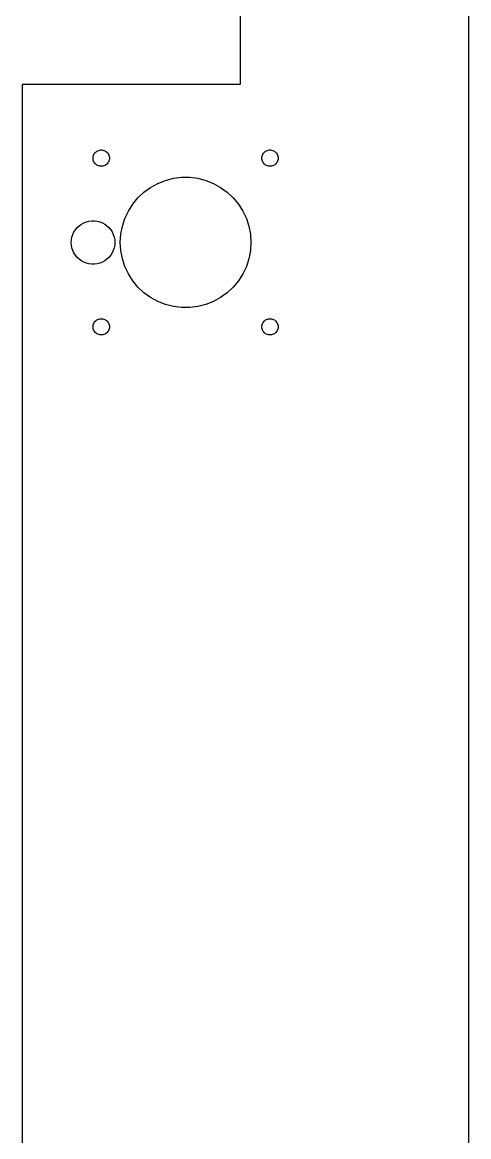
# Model space of a CAD drawing. Header units: millimetres. Extents: x -400 to 400, y 10 to 536.
# Drawn here: x 10 to 92, y 188.7 to 393.5 of the extents above; entities that cross this region are included whole.
import ezdxf

# ---------------------------------------------------------------- set-up
doc = ezdxf.new("R2010")
doc.units = ezdxf.units.MM
doc.layers.add('iTopie_plates-LaserCut_2x0.25in_thickness_2x400mm_2x380mm_2x330mm_rods_wide-triangle-holes.dxf_layer_1', color=1, linetype='Continuous')
doc.layers.add('iTopie_plates-LaserCut_2x0.25in_thickness_2x400mm_2x380mm_2x330mm_rods_wide-triangle-holes.dxf_layer_2', color=2, linetype='Continuous')

msp = doc.modelspace()

# ---------------------------------------------------------------- linework, layer by layer
at = {"layer": 'iTopie_plates-LaserCut_2x0.25in_thickness_2x400mm_2x380mm_2x330mm_rods_wide-triangle-holes.dxf_layer_1'}
for points in [[(92, 166), (92, 427.6)], [(50, 398), (50, 382), (50, 382), (10, 382), (10, 382), (10, 106)], [(24.4058, 367.003), (24.2189, 367.027), (24.2189, 367.027), (24.0365, 367.073), (24.0365, 367.073), (23.8613, 367.143), (23.8613, 367.143), (23.6963, 367.234), (23.6963, 367.234), (23.5439, 367.344), (23.5439, 367.344), (23.4066, 367.473), (23.4066, 367.473), (23.2865, 367.618), (23.2865, 367.618), (23.1855, 367.777), (23.1855, 367.777), (23.1053, 367.948), (23.1053, 367.948), (23.0471, 368.127), (23.0471, 368.127), (23.0118, 368.312), (23.0118, 368.312), (23, 368.5), (23, 368.5), (23.0118, 368.688), (23.0118, 368.688), (23.0471, 368.873), (23.0471, 368.873), (23.1053, 369.052), (23.1053, 369.052), (23.1855, 369.223), (23.1855, 369.223), (23.2865, 369.382), (23.2865, 369.382), (23.4066, 369.527), (23.4066, 369.527), (23.5439, 369.656), (23.5439, 369.656), (23.6963, 369.766), (23.6963, 369.766), (23.8613, 369.857), (23.8613, 369.857), (24.0365, 369.927), (24.0365, 369.927), (24.2189, 369.973), (24.2189, 369.973), (24.4058, 369.997), (24.4058, 369.997), (24.5942, 369.997), (24.5942, 369.997), (24.7811, 369.973), (24.7811, 369.973), (24.9635, 369.927), (24.9635, 369.927), (25.1387, 369.857), (25.1387, 369.857), (25.3037, 369.766), (25.3037, 369.766), (25.4561, 369.656), (25.4561, 369.656), (25.5934, 369.527), (25.5934, 369.527), (25.7135, 369.382), (25.7135, 369.382), (25.8145, 369.223), (25.8145, 369.223), (25.8947, 369.052), (25.8947, 369.052), (25.9529, 368.873), (25.9529, 368.873), (25.9882, 368.688), (25.9882, 368.688), (26, 368.5), (26, 368.5), (25.9882, 368.312), (25.9882, 368.312), (25.9529, 368.127), (25.9529, 368.127), (25.8947, 367.948), (25.8947, 367.948), (25.8145, 367.777), (25.8145, 367.777), (25.7135, 367.618), (25.7135, 367.618), (25.5934, 367.473), (25.5934, 367.473), (25.4561, 367.344), (25.4561, 367.344), (25.3037, 367.234), (25.3037, 367.234), (25.1387, 367.143), (25.1387, 367.143), (24.9635, 367.073), (24.9635, 367.073), (24.7811, 367.027), (24.7811, 367.027), (24.5942, 367.003), (24.5942, 367.003), (24.4058, 367.003)], [(55.4058, 367.003), (55.2189, 367.027), (55.2189, 367.027), (55.0365, 367.073), (55.0365, 367.073), (54.8613, 367.143), (54.8613, 367.143), (54.6963, 367.234), (54.6963, 367.234), (54.5439, 367.344), (54.5439, 367.344), (54.4065, 367.473), (54.4065, 367.473), (54.2865, 367.618), (54.2865, 367.618), (54.1855, 367.777), (54.1855, 367.777), (54.1053, 367.948), (54.1053, 367.948), (54.0471, 368.127), (54.0471, 368.127), (54.0118, 368.312), (54.0118, 368.312), (54, 368.5), (54, 368.5), (54.0118, 368.688), (54.0118, 368.688), (54.0471, 368.873), (54.0471, 368.873), (54.1053, 369.052), (54.1053, 369.052), (54.1855, 369.223), (54.1855, 369.223), (54.2865, 369.382), (54.2865, 369.382), (54.4065, 369.527), (54.4065, 369.527), (54.5439, 369.656), (54.5439, 369.656), (54.6963, 369.766), (54.6963, 369.766), (54.8613, 369.857), (54.8613, 369.857), (55.0365, 369.927), (55.0365, 369.927), (55.2189, 369.973), (55.2189, 369.973), (55.4058, 369.997), (55.4058, 369.997), (55.5942, 369.997), (55.5942, 369.997), (55.7811, 369.973), (55.7811, 369.973), (55.9635, 369.927), (55.9635, 369.927), (56.1387, 369.857), (56.1387, 369.857), (56.3037, 369.766), (56.3037, 369.766), (56.4561, 369.656), (56.4561, 369.656), (56.5934, 369.527), (56.5934, 369.527), (56.7135, 369.382), (56.7135, 369.382), (56.8145, 369.223), (56.8145, 369.223), (56.8947, 369.052), (56.8947, 369.052), (56.9529, 368.873), (56.9529, 368.873), (56.9882, 368.688), (56.9882, 368.688), (57, 368.5), (57, 368.5), (56.9882, 368.312), (56.9882, 368.312), (56.9529, 368.127), (56.9529, 368.127), (56.8947, 367.948), (56.8947, 367.948), (56.8145, 367.777), (56.8145, 367.777), (56.7135, 367.618), (56.7135, 367.618), (56.5934, 367.473), (56.5934, 367.473), (56.4561, 367.344), (56.4561, 367.344), (56.3037, 367.234), (56.3037, 367.234), (56.1387, 367.143), (56.1387, 367.143), (55.9635, 367.073), (55.9635, 367.073), (55.7811, 367.027), (55.7811, 367.027), (55.5942, 367.003), (55.5942, 367.003), (55.4058, 367.003)], [(39.2465, 341.024), (37.7514, 341.213), (37.7514, 341.213), (36.2918, 341.587), (36.2918, 341.587), (34.8907, 342.142), (34.8907, 342.142), (33.5701, 342.868), (33.5701, 342.868), (32.3509, 343.754), (32.3509, 343.754), (31.2524, 344.785), (31.2524, 344.785), (30.2918, 345.947), (30.2918, 345.947), (29.4843, 347.219), (29.4843, 347.219), (28.8427, 348.583), (28.8427, 348.583), (28.377, 350.016), (28.377, 350.016), (28.0946, 351.496), (28.0946, 351.496), (28, 353), (28, 353), (28.0946, 354.504), (28.0946, 354.504), (28.377, 355.984), (28.377, 355.984), (28.8427, 357.417), (28.8427, 357.417), (29.4843, 358.781), (29.4843, 358.781), (30.2918, 360.053), (30.2918, 360.053), (31.2524, 361.215), (31.2524, 361.215), (32.3509, 362.246), (32.3509, 362.246), (33.5701, 363.132), (33.5701, 363.132), (34.8907, 363.858), (34.8907, 363.858), (36.2918, 364.413), (36.2918, 364.413), (37.7514, 364.787), (37.7514, 364.787), (39.2465, 364.976), (39.2465, 364.976), (40.7535, 364.976), (40.7535, 364.976), (42.2486, 364.787), (42.2486, 364.787), (43.7082, 364.413), (43.7082, 364.413), (45.1093, 363.858), (45.1093, 363.858), (46.4299, 363.132), (46.4299, 363.132), (47.6491, 362.246), (47.6491, 362.246), (48.7476, 361.215), (48.7476, 361.215), (49.7082, 360.053), (49.7082, 360.053), (50.5157, 358.781), (50.5157, 358.781), (51.1573, 357.417), (51.1573, 357.417), (51.623, 355.984), (51.623, 355.984), (51.9054, 354.504), (51.9054, 354.504), (52, 353), (52, 353), (51.9054, 351.496), (51.9054, 351.496), (51.623, 350.016), (51.623, 350.016), (51.1573, 348.583), (51.1573, 348.583), (50.5157, 347.219), (50.5157, 347.219), (49.7082, 345.947), (49.7082, 345.947), (48.7476, 344.785), (48.7476, 344.785), (47.6491, 343.754), (47.6491, 343.754), (46.4299, 342.868), (46.4299, 342.868), (45.1093, 342.142), (45.1093, 342.142), (43.7082, 341.587), (43.7082, 341.587), (42.2486, 341.213), (42.2486, 341.213), (40.7535, 341.024), (40.7535, 341.024), (39.2465, 341.024)], [(22.7488, 349.008), (22.2505, 349.071), (22.2505, 349.071), (21.7639, 349.196), (21.7639, 349.196), (21.2969, 349.381), (21.2969, 349.381), (20.8567, 349.623), (20.8567, 349.623), (20.4503, 349.918), (20.4503, 349.918), (20.0841, 350.262), (20.0841, 350.262), (19.7639, 350.649), (19.7639, 350.649), (19.4948, 351.073), (19.4948, 351.073), (19.2809, 351.528), (19.2809, 351.528), (19.1257, 352.005), (19.1257, 352.005), (19.0316, 352.499), (19.0316, 352.499), (19, 353), (19, 353), (19.0316, 353.501), (19.0316, 353.501), (19.1257, 353.995), (19.1257, 353.995), (19.2809, 354.472), (19.2809, 354.472), (19.4948, 354.927), (19.4948, 354.927), (19.7639, 355.351), (19.7639, 355.351), (20.0841, 355.738), (20.0841, 355.738), (20.4503, 356.082), (20.4503, 356.082), (20.8567, 356.377), (20.8567, 356.377), (21.2969, 356.619), (21.2969, 356.619), (21.7639, 356.804), (21.7639, 356.804), (22.2505, 356.929), (22.2505, 356.929), (22.7488, 356.992), (22.7488, 356.992), (23.2512, 356.992), (23.2512, 356.992), (23.7495, 356.929), (23.7495, 356.929), (24.2361, 356.804), (24.2361, 356.804), (24.7031, 356.619), (24.7031, 356.619), (25.1433, 356.377), (25.1433, 356.377), (25.5497, 356.082), (25.5497, 356.082), (25.9159, 355.738), (25.9159, 355.738), (26.2361, 355.351), (26.2361, 355.351), (26.5052, 354.927), (26.5052, 354.927), (26.7191, 354.472), (26.7191, 354.472), (26.8743, 353.995), (26.8743, 353.995), (26.9685, 353.501), (26.9685, 353.501), (27, 353), (27, 353), (26.9685, 352.499), (26.9685, 352.499), (26.8743, 352.005), (26.8743, 352.005), (26.7191, 351.528), (26.7191, 351.528), (26.5052, 351.073), (26.5052, 351.073), (26.2361, 350.649), (26.2361, 350.649), (25.9159, 350.262), (25.9159, 350.262), (25.5497, 349.918), (25.5497, 349.918), (25.1433, 349.623), (25.1433, 349.623), (24.7031, 349.381), (24.7031, 349.381), (24.2361, 349.196), (24.2361, 349.196), (23.7495, 349.071), (23.7495, 349.071), (23.2512, 349.008), (23.2512, 349.008), (22.7488, 349.008)], [(24.4058, 336.003), (24.2189, 336.027), (24.2189, 336.027), (24.0365, 336.073), (24.0365, 336.073), (23.8613, 336.143), (23.8613, 336.143), (23.6963, 336.234), (23.6963, 336.234), (23.5439, 336.344), (23.5439, 336.344), (23.4066, 336.473), (23.4066, 336.473), (23.2865, 336.618), (23.2865, 336.618), (23.1855, 336.777), (23.1855, 336.777), (23.1053, 336.948), (23.1053, 336.948), (23.0471, 337.127), (23.0471, 337.127), (23.0118, 337.312), (23.0118, 337.312), (23, 337.5), (23, 337.5), (23.0118, 337.688), (23.0118, 337.688), (23.0471, 337.873), (23.0471, 337.873), (23.1053, 338.052), (23.1053, 338.052), (23.1855, 338.223), (23.1855, 338.223), (23.2865, 338.382), (23.2865, 338.382), (23.4066, 338.527), (23.4066, 338.527), (23.5439, 338.656), (23.5439, 338.656), (23.6963, 338.766), (23.6963, 338.766), (23.8613, 338.857), (23.8613, 338.857), (24.0365, 338.927), (24.0365, 338.927), (24.2189, 338.973), (24.2189, 338.973), (24.4058, 338.997), (24.4058, 338.997), (24.5942, 338.997), (24.5942, 338.997), (24.7811, 338.973), (24.7811, 338.973), (24.9635, 338.927), (24.9635, 338.927), (25.1387, 338.857), (25.1387, 338.857), (25.3037, 338.766), (25.3037, 338.766), (25.4561, 338.656), (25.4561, 338.656), (25.5934, 338.527), (25.5934, 338.527), (25.7135, 338.382), (25.7135, 338.382), (25.8145, 338.223), (25.8145, 338.223), (25.8947, 338.052), (25.8947, 338.052), (25.9529, 337.873), (25.9529, 337.873), (25.9882, 337.688), (25.9882, 337.688), (26, 337.5), (26, 337.5), (25.9882, 337.312), (25.9882, 337.312), (25.9529, 337.127), (25.9529, 337.127), (25.8947, 336.948), (25.8947, 336.948), (25.8145, 336.777), (25.8145, 336.777), (25.7135, 336.618), (25.7135, 336.618), (25.5934, 336.473), (25.5934, 336.473), (25.4561, 336.344), (25.4561, 336.344), (25.3037, 336.234), (25.3037, 336.234), (25.1387, 336.143), (25.1387, 336.143), (24.9635, 336.073), (24.9635, 336.073), (24.7811, 336.027), (24.7811, 336.027), (24.5942, 336.003), (24.5942, 336.003), (24.4058, 336.003)], [(55.4058, 336.003), (55.2189, 336.027), (55.2189, 336.027), (55.0365, 336.073), (55.0365, 336.073), (54.8613, 336.143), (54.8613, 336.143), (54.6963, 336.234), (54.6963, 336.234), (54.5439, 336.344), (54.5439, 336.344), (54.4065, 336.473), (54.4065, 336.473), (54.2865, 336.618), (54.2865, 336.618), (54.1855, 336.777), (54.1855, 336.777), (54.1053, 336.948), (54.1053, 336.948), (54.0471, 337.127), (54.0471, 337.127), (54.0118, 337.312), (54.0118, 337.312), (54, 337.5), (54, 337.5), (54.0118, 337.688), (54.0118, 337.688), (54.0471, 337.873), (54.0471, 337.873), (54.1053, 338.052), (54.1053, 338.052), (54.1855, 338.223), (54.1855, 338.223), (54.2865, 338.382), (54.2865, 338.382), (54.4065, 338.527), (54.4065, 338.527), (54.5439, 338.656), (54.5439, 338.656), (54.6963, 338.766), (54.6963, 338.766), (54.8613, 338.857), (54.8613, 338.857), (55.0365, 338.927), (55.0365, 338.927), (55.2189, 338.973), (55.2189, 338.973), (55.4058, 338.997), (55.4058, 338.997), (55.5942, 338.997), (55.5942, 338.997), (55.7811, 338.973), (55.7811, 338.973), (55.9635, 338.927), (55.9635, 338.927), (56.1387, 338.857), (56.1387, 338.857), (56.3037, 338.766), (56.3037, 338.766), (56.4561, 338.656), (56.4561, 338.656), (56.5934, 338.527), (56.5934, 338.527), (56.7135, 338.382), (56.7135, 338.382), (56.8145, 338.223), (56.8145, 338.223), (56.8947, 338.052), (56.8947, 338.052), (56.9529, 337.873), (56.9529, 337.873), (56.9882, 337.688), (56.9882, 337.688), (57, 337.5), (57, 337.5), (56.9882, 337.312), (56.9882, 337.312), (56.9529, 337.127), (56.9529, 337.127), (56.8947, 336.948), (56.8947, 336.948), (56.8145, 336.777), (56.8145, 336.777), (56.7135, 336.618), (56.7135, 336.618), (56.5934, 336.473), (56.5934, 336.473), (56.4561, 336.344), (56.4561, 336.344), (56.3037, 336.234), (56.3037, 336.234), (56.1387, 336.143), (56.1387, 336.143), (55.9635, 336.073), (55.9635, 336.073), (55.7811, 336.027), (55.7811, 336.027), (55.5942, 336.003), (55.5942, 336.003), (55.4058, 336.003)]]:
    msp.add_lwpolyline(points, dxfattribs=at)
at = {"layer": 'iTopie_plates-LaserCut_2x0.25in_thickness_2x400mm_2x380mm_2x330mm_rods_wide-triangle-holes.dxf_layer_2'}
for points in [[(92, 166), (92, 466)], [(50, 398), (50, 382), (50, 382), (10, 382), (10, 382), (10, 106)], [(24.4058, 367.003), (24.2189, 367.027), (24.2189, 367.027), (24.0365, 367.073), (24.0365, 367.073), (23.8613, 367.143), (23.8613, 367.143), (23.6963, 367.234), (23.6963, 367.234), (23.5439, 367.344), (23.5439, 367.344), (23.4066, 367.473), (23.4066, 367.473), (23.2865, 367.618), (23.2865, 367.618), (23.1855, 367.777), (23.1855, 367.777), (23.1053, 367.948), (23.1053, 367.948), (23.0471, 368.127), (23.0471, 368.127), (23.0118, 368.312), (23.0118, 368.312), (23, 368.5), (23, 368.5), (23.0118, 368.688), (23.0118, 368.688), (23.0471, 368.873), (23.0471, 368.873), (23.1053, 369.052), (23.1053, 369.052), (23.1855, 369.223), (23.1855, 369.223), (23.2865, 369.382), (23.2865, 369.382), (23.4066, 369.527), (23.4066, 369.527), (23.5439, 369.656), (23.5439, 369.656), (23.6963, 369.766), (23.6963, 369.766), (23.8613, 369.857), (23.8613, 369.857), (24.0365, 369.927), (24.0365, 369.927), (24.2189, 369.973), (24.2189, 369.973), (24.4058, 369.997), (24.4058, 369.997), (24.5942, 369.997), (24.5942, 369.997), (24.7811, 369.973), (24.7811, 369.973), (24.9635, 369.927), (24.9635, 369.927), (25.1387, 369.857), (25.1387, 369.857), (25.3037, 369.766), (25.3037, 369.766), (25.4561, 369.656), (25.4561, 369.656), (25.5934, 369.527), (25.5934, 369.527), (25.7135, 369.382), (25.7135, 369.382), (25.8145, 369.223), (25.8145, 369.223), (25.8947, 369.052), (25.8947, 369.052), (25.9529, 368.873), (25.9529, 368.873), (25.9882, 368.688), (25.9882, 368.688), (26, 368.5), (26, 368.5), (25.9882, 368.312), (25.9882, 368.312), (25.9529, 368.127), (25.9529, 368.127), (25.8947, 367.948), (25.8947, 367.948), (25.8145, 367.777), (25.8145, 367.777), (25.7135, 367.618), (25.7135, 367.618), (25.5934, 367.473), (25.5934, 367.473), (25.4561, 367.344), (25.4561, 367.344), (25.3037, 367.234), (25.3037, 367.234), (25.1387, 367.143), (25.1387, 367.143), (24.9635, 367.073), (24.9635, 367.073), (24.7811, 367.027), (24.7811, 367.027), (24.5942, 367.003), (24.5942, 367.003), (24.4058, 367.003)], [(55.4058, 367.003), (55.2189, 367.027), (55.2189, 367.027), (55.0365, 367.073), (55.0365, 367.073), (54.8613, 367.143), (54.8613, 367.143), (54.6963, 367.234), (54.6963, 367.234), (54.5439, 367.344), (54.5439, 367.344), (54.4065, 367.473), (54.4065, 367.473), (54.2865, 367.618), (54.2865, 367.618), (54.1855, 367.777), (54.1855, 367.777), (54.1053, 367.948), (54.1053, 367.948), (54.0471, 368.127), (54.0471, 368.127), (54.0118, 368.312), (54.0118, 368.312), (54, 368.5), (54, 368.5), (54.0118, 368.688), (54.0118, 368.688), (54.0471, 368.873), (54.0471, 368.873), (54.1053, 369.052), (54.1053, 369.052), (54.1855, 369.223), (54.1855, 369.223), (54.2865, 369.382), (54.2865, 369.382), (54.4065, 369.527), (54.4065, 369.527), (54.5439, 369.656), (54.5439, 369.656), (54.6963, 369.766), (54.6963, 369.766), (54.8613, 369.857), (54.8613, 369.857), (55.0365, 369.927), (55.0365, 369.927), (55.2189, 369.973), (55.2189, 369.973), (55.4058, 369.997), (55.4058, 369.997), (55.5942, 369.997), (55.5942, 369.997), (55.7811, 369.973), (55.7811, 369.973), (55.9635, 369.927), (55.9635, 369.927), (56.1387, 369.857), (56.1387, 369.857), (56.3037, 369.766), (56.3037, 369.766), (56.4561, 369.656), (56.4561, 369.656), (56.5934, 369.527), (56.5934, 369.527), (56.7135, 369.382), (56.7135, 369.382), (56.8145, 369.223), (56.8145, 369.223), (56.8947, 369.052), (56.8947, 369.052), (56.9529, 368.873), (56.9529, 368.873), (56.9882, 368.688), (56.9882, 368.688), (57, 368.5), (57, 368.5), (56.9882, 368.312), (56.9882, 368.312), (56.9529, 368.127), (56.9529, 368.127), (56.8947, 367.948), (56.8947, 367.948), (56.8145, 367.777), (56.8145, 367.777), (56.7135, 367.618), (56.7135, 367.618), (56.5934, 367.473), (56.5934, 367.473), (56.4561, 367.344), (56.4561, 367.344), (56.3037, 367.234), (56.3037, 367.234), (56.1387, 367.143), (56.1387, 367.143), (55.9635, 367.073), (55.9635, 367.073), (55.7811, 367.027), (55.7811, 367.027), (55.5942, 367.003), (55.5942, 367.003), (55.4058, 367.003)], [(39.2465, 341.024), (37.7514, 341.213), (37.7514, 341.213), (36.2918, 341.587), (36.2918, 341.587), (34.8907, 342.142), (34.8907, 342.142), (33.5701, 342.868), (33.5701, 342.868), (32.3509, 343.754), (32.3509, 343.754), (31.2524, 344.785), (31.2524, 344.785), (30.2918, 345.947), (30.2918, 345.947), (29.4843, 347.219), (29.4843, 347.219), (28.8427, 348.583), (28.8427, 348.583), (28.377, 350.016), (28.377, 350.016), (28.0946, 351.496), (28.0946, 351.496), (28, 353), (28, 353), (28.0946, 354.504), (28.0946, 354.504), (28.377, 355.984), (28.377, 355.984), (28.8427, 357.417), (28.8427, 357.417), (29.4843, 358.781), (29.4843, 358.781), (30.2918, 360.053), (30.2918, 360.053), (31.2524, 361.215), (31.2524, 361.215), (32.3509, 362.246), (32.3509, 362.246), (33.5701, 363.132), (33.5701, 363.132), (34.8907, 363.858), (34.8907, 363.858), (36.2918, 364.413), (36.2918, 364.413), (37.7514, 364.787), (37.7514, 364.787), (39.2465, 364.976), (39.2465, 364.976), (40.7535, 364.976), (40.7535, 364.976), (42.2486, 364.787), (42.2486, 364.787), (43.7082, 364.413), (43.7082, 364.413), (45.1093, 363.858), (45.1093, 363.858), (46.4299, 363.132), (46.4299, 363.132), (47.6491, 362.246), (47.6491, 362.246), (48.7476, 361.215), (48.7476, 361.215), (49.7082, 360.053), (49.7082, 360.053), (50.5157, 358.781), (50.5157, 358.781), (51.1573, 357.417), (51.1573, 357.417), (51.623, 355.984), (51.623, 355.984), (51.9054, 354.504), (51.9054, 354.504), (52, 353), (52, 353), (51.9054, 351.496), (51.9054, 351.496), (51.623, 350.016), (51.623, 350.016), (51.1573, 348.583), (51.1573, 348.583), (50.5157, 347.219), (50.5157, 347.219), (49.7082, 345.947), (49.7082, 345.947), (48.7476, 344.785), (48.7476, 344.785), (47.6491, 343.754), (47.6491, 343.754), (46.4299, 342.868), (46.4299, 342.868), (45.1093, 342.142), (45.1093, 342.142), (43.7082, 341.587), (43.7082, 341.587), (42.2486, 341.213), (42.2486, 341.213), (40.7535, 341.024), (40.7535, 341.024), (39.2465, 341.024)], [(22.7488, 349.008), (22.2505, 349.071), (22.2505, 349.071), (21.7639, 349.196), (21.7639, 349.196), (21.2969, 349.381), (21.2969, 349.381), (20.8567, 349.623), (20.8567, 349.623), (20.4503, 349.918), (20.4503, 349.918), (20.0841, 350.262), (20.0841, 350.262), (19.7639, 350.649), (19.7639, 350.649), (19.4948, 351.073), (19.4948, 351.073), (19.2809, 351.528), (19.2809, 351.528), (19.1257, 352.005), (19.1257, 352.005), (19.0316, 352.499), (19.0316, 352.499), (19, 353), (19, 353), (19.0316, 353.501), (19.0316, 353.501), (19.1257, 353.995), (19.1257, 353.995), (19.2809, 354.472), (19.2809, 354.472), (19.4948, 354.927), (19.4948, 354.927), (19.7639, 355.351), (19.7639, 355.351), (20.0841, 355.738), (20.0841, 355.738), (20.4503, 356.082), (20.4503, 356.082), (20.8567, 356.377), (20.8567, 356.377), (21.2969, 356.619), (21.2969, 356.619), (21.7639, 356.804), (21.7639, 356.804), (22.2505, 356.929), (22.2505, 356.929), (22.7488, 356.992), (22.7488, 356.992), (23.2512, 356.992), (23.2512, 356.992), (23.7495, 356.929), (23.7495, 356.929), (24.2361, 356.804), (24.2361, 356.804), (24.7031, 356.619), (24.7031, 356.619), (25.1433, 356.377), (25.1433, 356.377), (25.5497, 356.082), (25.5497, 356.082), (25.9159, 355.738), (25.9159, 355.738), (26.2361, 355.351), (26.2361, 355.351), (26.5052, 354.927), (26.5052, 354.927), (26.7191, 354.472), (26.7191, 354.472), (26.8743, 353.995), (26.8743, 353.995), (26.9685, 353.501), (26.9685, 353.501), (27, 353), (27, 353), (26.9685, 352.499), (26.9685, 352.499), (26.8743, 352.005), (26.8743, 352.005), (26.7191, 351.528), (26.7191, 351.528), (26.5052, 351.073), (26.5052, 351.073), (26.2361, 350.649), (26.2361, 350.649), (25.9159, 350.262), (25.9159, 350.262), (25.5497, 349.918), (25.5497, 349.918), (25.1433, 349.623), (25.1433, 349.623), (24.7031, 349.381), (24.7031, 349.381), (24.2361, 349.196), (24.2361, 349.196), (23.7495, 349.071), (23.7495, 349.071), (23.2512, 349.008), (23.2512, 349.008), (22.7488, 349.008)], [(24.4058, 336.003), (24.2189, 336.027), (24.2189, 336.027), (24.0365, 336.073), (24.0365, 336.073), (23.8613, 336.143), (23.8613, 336.143), (23.6963, 336.234), (23.6963, 336.234), (23.5439, 336.344), (23.5439, 336.344), (23.4066, 336.473), (23.4066, 336.473), (23.2865, 336.618), (23.2865, 336.618), (23.1855, 336.777), (23.1855, 336.777), (23.1053, 336.948), (23.1053, 336.948), (23.0471, 337.127), (23.0471, 337.127), (23.0118, 337.312), (23.0118, 337.312), (23, 337.5), (23, 337.5), (23.0118, 337.688), (23.0118, 337.688), (23.0471, 337.873), (23.0471, 337.873), (23.1053, 338.052), (23.1053, 338.052), (23.1855, 338.223), (23.1855, 338.223), (23.2865, 338.382), (23.2865, 338.382), (23.4066, 338.527), (23.4066, 338.527), (23.5439, 338.656), (23.5439, 338.656), (23.6963, 338.766), (23.6963, 338.766), (23.8613, 338.857), (23.8613, 338.857), (24.0365, 338.927), (24.0365, 338.927), (24.2189, 338.973), (24.2189, 338.973), (24.4058, 338.997), (24.4058, 338.997), (24.5942, 338.997), (24.5942, 338.997), (24.7811, 338.973), (24.7811, 338.973), (24.9635, 338.927), (24.9635, 338.927), (25.1387, 338.857), (25.1387, 338.857), (25.3037, 338.766), (25.3037, 338.766), (25.4561, 338.656), (25.4561, 338.656), (25.5934, 338.527), (25.5934, 338.527), (25.7135, 338.382), (25.7135, 338.382), (25.8145, 338.223), (25.8145, 338.223), (25.8947, 338.052), (25.8947, 338.052), (25.9529, 337.873), (25.9529, 337.873), (25.9882, 337.688), (25.9882, 337.688), (26, 337.5), (26, 337.5), (25.9882, 337.312), (25.9882, 337.312), (25.9529, 337.127), (25.9529, 337.127), (25.8947, 336.948), (25.8947, 336.948), (25.8145, 336.777), (25.8145, 336.777), (25.7135, 336.618), (25.7135, 336.618), (25.5934, 336.473), (25.5934, 336.473), (25.4561, 336.344), (25.4561, 336.344), (25.3037, 336.234), (25.3037, 336.234), (25.1387, 336.143), (25.1387, 336.143), (24.9635, 336.073), (24.9635, 336.073), (24.7811, 336.027), (24.7811, 336.027), (24.5942, 336.003), (24.5942, 336.003), (24.4058, 336.003)], [(55.4058, 336.003), (55.2189, 336.027), (55.2189, 336.027), (55.0365, 336.073), (55.0365, 336.073), (54.8613, 336.143), (54.8613, 336.143), (54.6963, 336.234), (54.6963, 336.234), (54.5439, 336.344), (54.5439, 336.344), (54.4065, 336.473), (54.4065, 336.473), (54.2865, 336.618), (54.2865, 336.618), (54.1855, 336.777), (54.1855, 336.777), (54.1053, 336.948), (54.1053, 336.948), (54.0471, 337.127), (54.0471, 337.127), (54.0118, 337.312), (54.0118, 337.312), (54, 337.5), (54, 337.5), (54.0118, 337.688), (54.0118, 337.688), (54.0471, 337.873), (54.0471, 337.873), (54.1053, 338.052), (54.1053, 338.052), (54.1855, 338.223), (54.1855, 338.223), (54.2865, 338.382), (54.2865, 338.382), (54.4065, 338.527), (54.4065, 338.527), (54.5439, 338.656), (54.5439, 338.656), (54.6963, 338.766), (54.6963, 338.766), (54.8613, 338.857), (54.8613, 338.857), (55.0365, 338.927), (55.0365, 338.927), (55.2189, 338.973), (55.2189, 338.973), (55.4058, 338.997), (55.4058, 338.997), (55.5942, 338.997), (55.5942, 338.997), (55.7811, 338.973), (55.7811, 338.973), (55.9635, 338.927), (55.9635, 338.927), (56.1387, 338.857), (56.1387, 338.857), (56.3037, 338.766), (56.3037, 338.766), (56.4561, 338.656), (56.4561, 338.656), (56.5934, 338.527), (56.5934, 338.527), (56.7135, 338.382), (56.7135, 338.382), (56.8145, 338.223), (56.8145, 338.223), (56.8947, 338.052), (56.8947, 338.052), (56.9529, 337.873), (56.9529, 337.873), (56.9882, 337.688), (56.9882, 337.688), (57, 337.5), (57, 337.5), (56.9882, 337.312), (56.9882, 337.312), (56.9529, 337.127), (56.9529, 337.127), (56.8947, 336.948), (56.8947, 336.948), (56.8145, 336.777), (56.8145, 336.777), (56.7135, 336.618), (56.7135, 336.618), (56.5934, 336.473), (56.5934, 336.473), (56.4561, 336.344), (56.4561, 336.344), (56.3037, 336.234), (56.3037, 336.234), (56.1387, 336.143), (56.1387, 336.143), (55.9635, 336.073), (55.9635, 336.073), (55.7811, 336.027), (55.7811, 336.027), (55.5942, 336.003), (55.5942, 336.003), (55.4058, 336.003)]]:
    msp.add_lwpolyline(points, dxfattribs=at)

doc.saveas('drawing.dxf')
